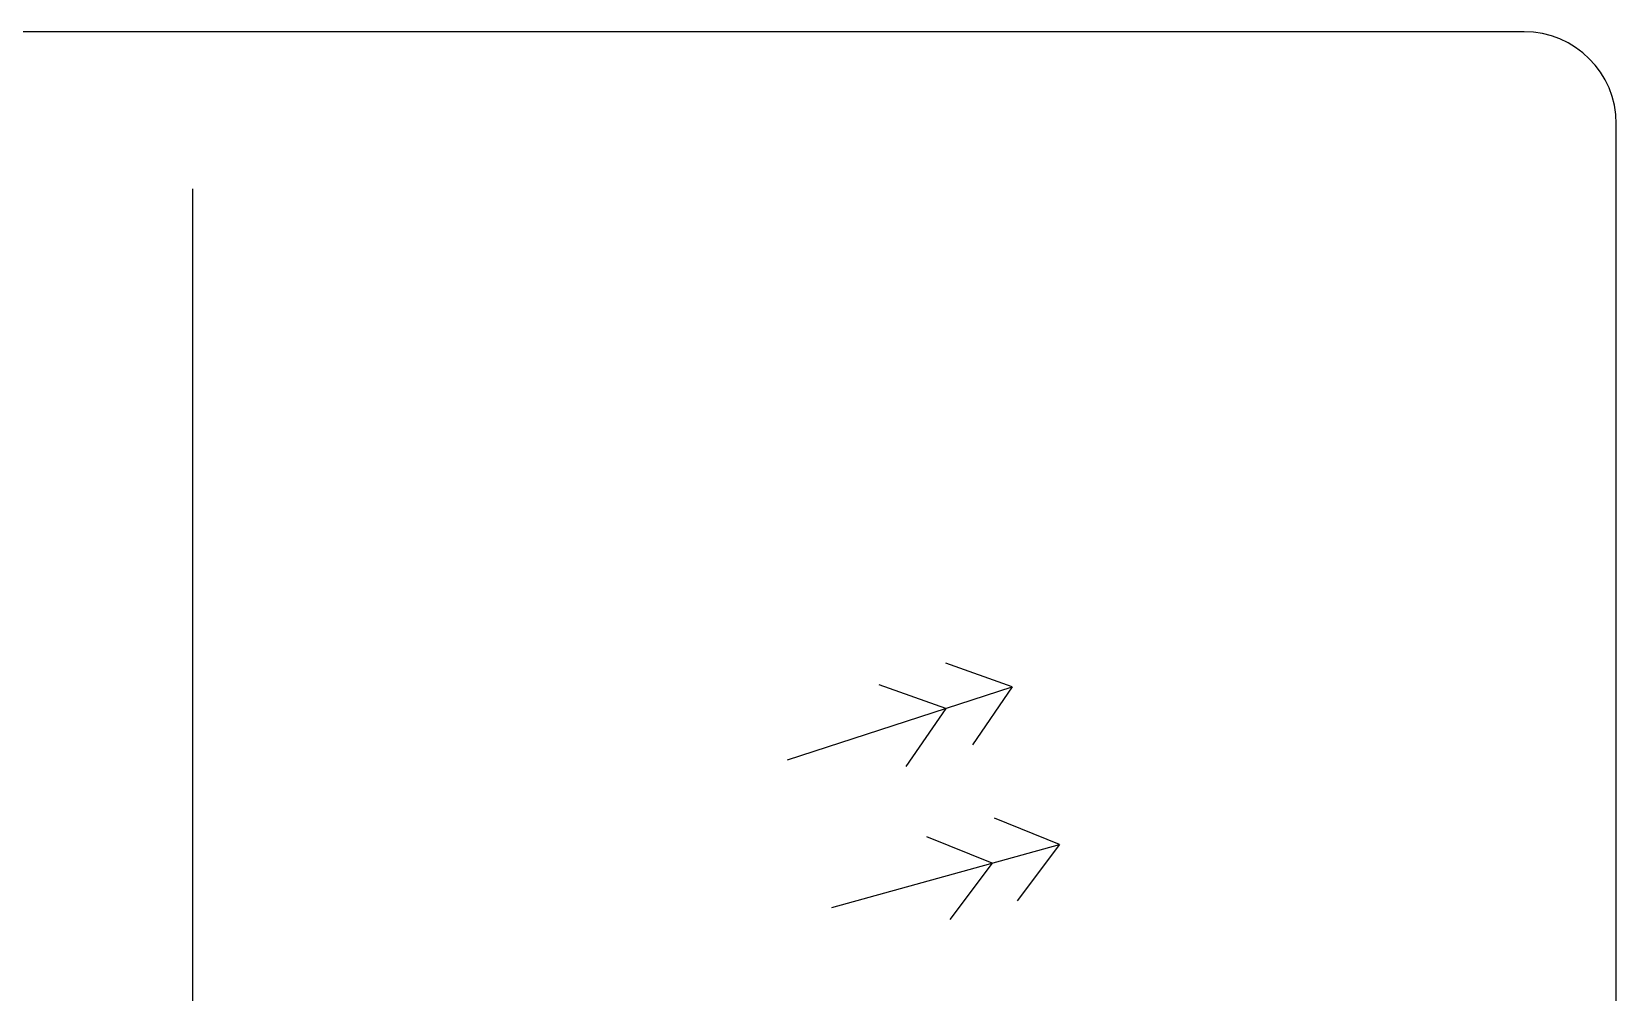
# Model space of a CAD drawing. Header units: millimetres. Extents: x 0 to 771, y -1 to 432.
# Drawn here: x 401.4 to 452.9, y 139.8 to 171.1 of the extents above; entities that cross this region are included whole.
import ezdxf

# ---------------------------------------------------------------- set-up
doc = ezdxf.new("R2010")
doc.units = ezdxf.units.MM
doc.header["$MEASUREMENT"] = 0
doc.layers.add('DEFAULT', color=4, linetype='Continuous', true_color=0x00ffff)
doc.layers.add('LAYER E', color=7, linetype='Continuous', true_color=0x000000)

msp = doc.modelspace()

# ---------------------------------------------------------------- linework, layer by layer
at = {"layer": 'DEFAULT', "color": 2, "true_color": 0xffff00}
msp.add_line((406.646, 165.99), (406.646, 58.219), dxfattribs=at)
at = {"layer": 'DEFAULT', "color": 3, "true_color": 0x00ff00}
for p, q in [((433.303, 149.788), (431.144, 150.553)), ((425.988, 147.418), (433.303, 149.788)), ((431.137, 149.086), (428.978, 149.852)), ((433.303, 149.788), (432.003, 147.902)), ((431.137, 149.086), (429.837, 147.2)), ((434.843, 144.653), (432.72, 145.512)), ((432.649, 144.046), (430.525, 144.905)), ((427.432, 142.604), (434.843, 144.653)), ((434.843, 144.653), (433.462, 142.825)), ((432.649, 144.046), (431.268, 142.219))]:
    msp.add_line(p, q, dxfattribs=at)
at = {"layer": 'LAYER E', "color": 1, "true_color": 0xff0000}
msp.add_lwpolyline([(377.346, 171.105), (363.346, 171.105, 0.414214), (360.346, 168.105), (360.346, 56.105, 0.414213), (363.346, 53.105), (449.946, 53.105, 0.414214), (452.946, 56.105), (452.946, 168.105, 0.414213), (449.946, 171.105)], format="xyb", close=True, dxfattribs=at)

doc.saveas('drawing.dxf')
